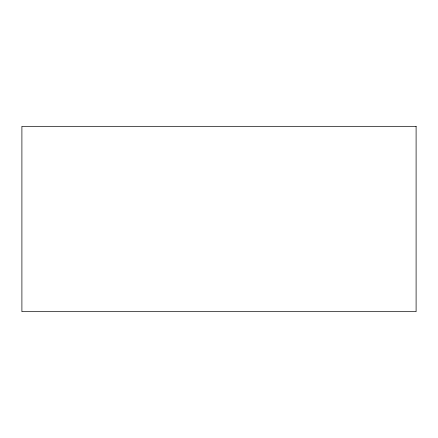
<?xml version="1.0" encoding="UTF-8"?>
<svg xmlns="http://www.w3.org/2000/svg" width="438" height="438" viewBox="0 0 438 438"><rect width="100%" height="100%" fill="white"/><g stroke="black" fill="none" stroke-linecap="round" stroke-linejoin="round"><path stroke-width="0.66" d="M416.1 126.325L21.9 126.325L21.9 311.675L416.1 311.675L416.1 126.325"/></g></svg>
